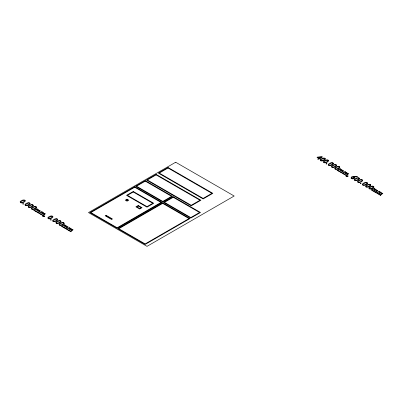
<?xml version="1.0" encoding="UTF-8"?>
<svg xmlns="http://www.w3.org/2000/svg" width="403" height="403" viewBox="0 0 403 403"><rect width="100%" height="100%" fill="white"/><g stroke="black" fill="none" stroke-linecap="round" stroke-linejoin="round"><path stroke-width="0.6" d="M106.105 215.776L111.56 218.985M38.26 212.583C39.182 213.746 35.897 211.55 37.489 212.245L39.716 210.996L38.391 210.452L36.517 211.57L36.668 211.988L35.212 211.147L36.003 211.212L37.973 209.973L36.648 209.444C36.089 209.867 34.376 210.361 34.92 210.976C33.58 210.109 33.152 210.265 34.587 210.034C34.935 209.097 38.451 207.893 36.804 209.353L38.411 209.575L38.723 209.933L38.527 210.346L40.431 210.875L38.26 212.583M43.262 215.469C44.184 216.633 40.899 214.441 42.486 215.131L44.718 213.882L43.393 213.338L41.519 214.461L41.67 214.875L40.214 214.033L41.005 214.099L42.97 212.865L41.645 212.331C41.091 212.754 39.373 213.247 39.922 213.867C38.582 213.001 38.154 213.152 39.59 212.92C39.937 211.983 43.453 210.779 41.806 212.24L43.413 212.462L43.72 212.819L43.529 213.232L45.433 213.766L43.262 215.469M65.946 228.566C66.868 229.73 63.583 227.534 65.17 228.229L67.402 226.98L66.077 226.436L64.198 227.554L64.354 227.967L62.898 227.131L63.689 227.196L65.654 225.957L64.329 225.428C63.775 225.851 62.057 226.345 62.606 226.96C61.266 226.093 60.838 226.249 62.269 226.018C62.621 225.081 66.137 223.877 64.49 225.337L66.097 225.559L66.404 225.917L66.213 226.33L68.117 226.859L65.946 228.566M70.948 231.453C71.87 232.617 68.586 230.425 70.172 231.115L72.404 229.866L71.079 229.322L69.2 230.44L69.356 230.859L67.9 230.017L68.691 230.083L70.656 228.849L69.331 228.315C68.777 228.738 67.059 229.231 67.608 229.851C66.268 228.985 65.84 229.136 67.271 228.904C67.623 227.967 71.14 226.763 69.487 228.224L71.099 228.446L71.407 228.803L71.215 229.216L73.119 229.745L70.948 231.453M341.563 172.509C342.485 173.678 339.2 171.482 340.787 172.177L343.018 170.922L341.694 170.378L339.815 171.502L339.971 171.915L338.515 171.074L339.306 171.139L341.27 169.905L339.946 169.371C339.391 169.799 337.674 170.288 338.223 170.907C336.883 170.041 336.455 170.197 337.885 169.965C338.238 169.023 341.754 167.824 340.102 169.28L341.714 169.507L342.021 169.864L341.83 170.278L343.734 170.807L341.563 172.509M346.565 175.401C347.487 176.564 344.202 174.368 345.789 175.063L348.021 173.809L346.696 173.27L344.817 174.388L344.973 174.801L343.517 173.965L344.308 174.031L346.273 172.791L344.948 172.257C344.394 172.686 342.676 173.179 343.225 173.794C341.885 172.927 341.457 173.083 342.888 172.852C343.24 171.91 346.756 170.711 345.104 172.167L346.716 172.393L347.023 172.751L346.827 173.164L348.736 173.693L346.565 175.401M375.677 192.206C376.598 193.375 373.314 191.178 374.906 191.868L377.132 190.619L375.808 190.075L373.934 191.198L374.085 191.611L372.629 190.77L373.42 190.836L375.389 189.601L374.065 189.067C373.505 189.491 371.793 189.984 372.337 190.604C370.997 189.737 370.569 189.894 372.004 189.657C372.352 188.72 375.868 187.521 374.221 188.977L375.828 189.198L376.135 189.561L375.944 189.974L377.848 190.503L375.677 192.206M380.679 195.097C381.601 196.261 378.316 194.065 379.903 194.76L382.135 193.505L380.81 192.961L378.931 194.085L379.087 194.498L377.631 193.662L378.422 193.727L380.387 192.488L379.062 191.954C378.508 192.382 376.79 192.871 377.339 193.49C375.999 192.624 375.571 192.78 377.007 192.548C377.354 191.606 380.87 190.407 379.223 191.863L380.83 192.09L381.137 192.448L380.946 192.861L382.85 193.39L380.679 195.097M351.713 177.763L351.723 178.584L352.469 178.72L354.136 177.758L353.92 177.184L352.998 176.957L351.713 177.763M24.895 200.528L23.611 201.782L21.943 202.578L20.654 202.598L20.588 202.019L22.986 200.477L24.115 200.18L24.895 200.528M29.716 203.314L28.432 204.568L26.764 205.364L25.475 205.384L25.409 204.805L27.812 203.263L28.935 202.966L29.716 203.314M32.93 205.172L31.646 206.422L29.978 207.218L28.689 207.238L28.623 206.658L31.026 205.117L32.154 204.82L32.93 205.172M36.144 207.026L34.865 208.28L33.197 209.076L31.902 209.097L31.837 208.517L34.24 206.976L35.368 206.679L36.144 207.026M52.581 216.512L51.297 217.766L49.629 218.562L48.34 218.582L48.269 218.003L50.672 216.461L51.801 216.164L52.581 216.512M57.402 219.297L56.118 220.552L54.45 221.348L53.161 221.368L53.095 220.789L55.498 219.247L56.622 218.95L57.402 219.297M60.616 221.156L59.332 222.406L57.664 223.202L56.375 223.222L56.309 222.642L58.712 221.101L59.835 220.804L60.616 221.156M63.83 223.01L62.546 224.264L60.878 225.06L59.589 225.081L59.523 224.501L61.926 222.96L63.054 222.663L63.83 223.01M324.979 158.601L323.695 159.855L322.027 160.651L320.738 160.671L320.672 160.092L323.075 158.55L324.203 158.253L324.979 158.601M328.198 160.459L326.914 161.714L325.246 162.51L323.952 162.53L323.886 161.951L326.289 160.409L327.417 160.112L328.198 160.459M333.019 163.245L331.734 164.495L330.067 165.29L328.777 165.311L328.712 164.731L331.11 163.19L332.238 162.898L333.019 163.245M336.233 165.099L334.948 166.353L333.281 167.149L331.991 167.169L331.926 166.59L334.329 165.049L335.452 164.751L336.233 165.099M339.447 166.958L338.162 168.207L336.495 169.003L335.205 169.023L335.14 168.444L337.543 166.902L338.671 166.605L339.447 166.958M359.098 178.297L357.814 179.552L356.146 180.348L354.852 180.368L354.786 179.788L357.189 178.247L358.317 177.95L359.098 178.297M362.312 180.156L361.028 181.41L359.36 182.201L358.071 182.221L358.005 181.647L360.403 180.101L361.531 179.809L362.312 180.156M367.133 182.942L365.848 184.191L364.181 184.987L362.891 185.007L362.826 184.428L365.229 182.886L366.352 182.589L367.133 182.942M370.347 184.796L369.062 186.05L367.395 186.846L366.105 186.866L366.04 186.287L368.443 184.745L369.571 184.448L370.347 184.796M373.561 186.649L372.281 187.904L370.614 188.7L369.319 188.72L369.254 188.141L371.657 186.599L372.785 186.302L373.561 186.649M22.86 203.716L22.86 204.114L23.706 203.918L22.86 203.716M50.546 219.7L50.546 220.098L51.393 219.902L50.546 219.7M326.163 163.643L326.163 164.046L327.009 163.845L326.163 163.643M360.277 183.34L360.277 183.743L361.123 183.541L360.277 183.34M351.864 176.857L351.003 178.04L351.456 178.635L353.023 178.922L354.318 178.544L354.902 177.839L354.494 177.199L353.28 176.857C362.378 176.771 354.161 175.673 351.864 176.857M44.003 215.927L43.841 216.124C46.002 217.076 39.504 216.572 44.652 216.633L44.778 215.943L44.003 215.927M347.305 175.854L347.144 176.056C349.305 177.008 342.807 176.504 347.955 176.559L348.081 175.874L347.305 175.854M25.278 200.966C24.24 202.472 22.21 203.354 20.447 202.709L20.15 201.707C21.268 200.372 23.203 199.571 24.895 200.175L25.278 200.966M30.099 203.752C29.061 205.253 27.031 206.14 25.268 205.49L24.971 204.492C26.089 203.157 28.024 202.356 29.721 202.956L30.099 203.752M33.313 205.611C32.275 207.112 30.25 207.993 28.482 207.349L28.19 206.346C29.303 205.011 31.243 204.21 32.935 204.815L33.313 205.611M36.527 207.464C35.494 208.966 33.464 209.852 31.696 209.202L31.404 208.205C32.517 206.87 34.457 206.069 36.149 206.668L36.527 207.464M52.964 216.95C51.927 218.456 49.896 219.338 48.128 218.693L47.836 217.691C48.949 216.356 50.889 215.555 52.581 216.154L52.964 216.95M57.785 219.736C56.747 221.237 54.717 222.124 52.954 221.474L52.657 220.476C53.775 219.141 55.71 218.34 57.402 218.94L57.785 219.736M60.999 221.595C59.961 223.096 57.936 223.977 56.168 223.333L55.871 222.33C56.989 220.995 58.924 220.194 60.621 220.799L60.999 221.595M64.213 223.448C63.175 224.95 61.15 225.836 59.382 225.186L59.09 224.189C60.203 222.854 62.143 222.053 63.835 222.652L64.213 223.448M325.362 159.044C324.324 160.545 322.299 161.427 320.531 160.782L320.239 159.779C321.352 158.444 323.292 157.644 324.984 158.248L325.362 159.044M328.581 160.898C327.543 162.399 325.513 163.286 323.745 162.636L323.453 161.633C324.566 160.303 326.506 159.502 328.198 160.102L328.581 160.898M333.402 163.683C332.364 165.185 330.334 166.066 328.571 165.421L328.274 164.419C329.392 163.089 331.326 162.283 333.019 162.888L333.402 163.683M336.616 165.537C335.578 167.038 333.548 167.925 331.785 167.275L331.488 166.278C332.606 164.943 334.54 164.142 336.238 164.741L336.616 165.537M339.83 167.396C338.792 168.897 336.767 169.779 334.999 169.134L334.702 168.132C335.82 166.797 337.759 165.996 339.452 166.6L339.83 167.396M359.481 178.736C358.443 180.242 356.413 181.123 354.645 180.479L354.353 179.476C355.466 178.141 357.406 177.34 359.098 177.945L359.481 178.736M362.695 180.594C361.657 182.096 359.627 182.977 357.864 182.332L357.567 181.33C358.685 180 360.62 179.194 362.312 179.798L362.695 180.594M367.516 183.38C366.478 184.881 364.448 185.763 362.685 185.118L362.388 184.116C363.506 182.781 365.44 181.98 367.138 182.584L367.516 183.38M370.73 185.234C369.692 186.735 367.667 187.622 365.899 186.972L365.602 185.974C366.72 184.639 368.659 183.839 370.352 184.438L370.73 185.234M373.944 187.093C372.906 188.594 370.881 189.475 369.113 188.831L368.821 187.828C369.934 186.493 371.873 185.692 373.566 186.297L373.944 187.093M175.678 162.238L88.499 212.567L147.009 246.349L234.183 196.019L175.678 162.238M134.723 186.7L89.914 212.567L117.167 228.305L161.976 202.437L134.723 186.7M145.271 180.609L135.564 186.211L162.822 201.948L172.529 196.342L145.271 180.609M156.102 174.353L146.395 179.96L191.208 205.827L200.911 200.226L156.102 174.353M168.026 167.472L158.319 173.073L203.127 198.946L212.834 193.339L168.026 167.472M134.723 187.234L90.841 212.567L117.167 227.771L161.049 202.437L134.723 187.234M145.271 181.143L136.496 186.211L162.822 201.409L171.597 196.342L145.271 181.143M156.102 174.892L147.327 179.96L191.208 205.293L199.984 200.226L156.102 174.892M168.026 168.006L159.25 173.073L203.127 198.407L211.902 193.339L168.026 168.006M133.257 191.455L126.532 195.339L147.009 207.162L153.734 203.278L133.257 191.455M133.257 191.994L127.459 195.339L147.009 206.628L152.808 203.278L133.257 191.994M127.041 199.163L125.288 200.175L127.041 201.188L128.799 200.175L127.041 199.163M127.041 199.697L126.215 200.175L127.041 200.654L127.867 200.175L127.041 199.697M106.054 215.273L105.173 215.776L111.611 219.494L112.487 218.985L106.054 215.273M138.234 205.475L135.892 206.825L139.695 209.021L142.032 207.671L138.234 205.475M138.234 206.014L136.819 206.825L139.695 208.487L141.105 207.671L138.234 206.014M162.686 202.84L117.872 228.713L145.13 244.45L189.939 218.577L162.686 202.84M173.235 196.75L163.527 202.356L190.785 218.088L200.493 212.487L173.235 196.75M162.686 203.379L118.804 228.713L145.13 243.911L189.012 218.577L162.686 203.379M173.235 197.289L164.459 202.356L190.785 217.555L199.561 212.487L173.235 197.289M317.428 157.14L317.03 157.371L318.828 158.414L317.705 159.064L318.224 159.361L319.347 158.711L319.922 159.044L320.365 158.782L319.796 158.455L322.571 156.853L317.428 157.14M321.387 156.933L319.277 158.157L317.781 157.291L321.387 156.933"/></g></svg>
